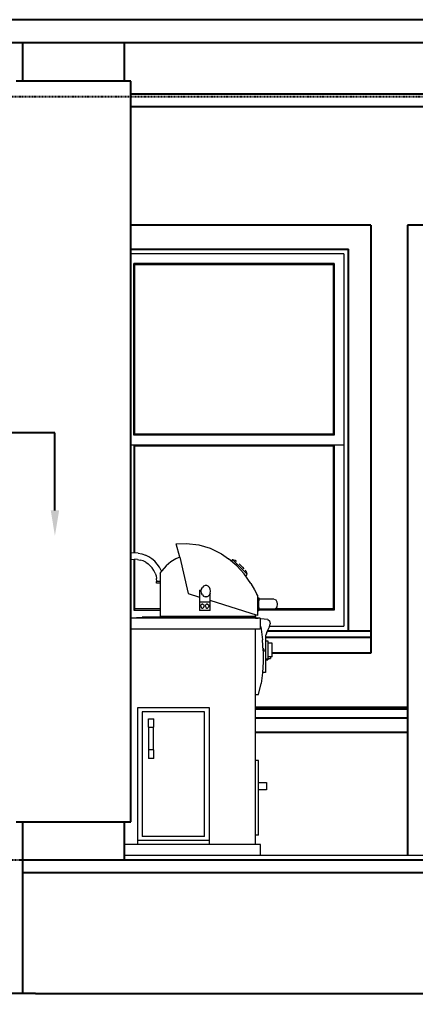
# Model space of a CAD drawing. Header units: inches. Extents: x 0 to 22102, y -19958 to 0.
# Drawn here: x 17661.5 to 17723.7, y -10315.8 to -10162.8 of the extents above; entities that cross this region are included whole.
import ezdxf
from ezdxf import colors
from ezdxf.entities.mleader import LeaderData, LeaderLine
from ezdxf.math import Vec2, Vec3

# ---------------------------------------------------------------- set-up
doc = ezdxf.new("R2010")
doc.units = ezdxf.units.IN
doc.header["$MEASUREMENT"] = 0
doc.linetypes.add('HIDDEN2', pattern=[0.1875, 0.125, -0.0625])
for name, color, linetype in [('2', 2, 'Continuous'), ('4', 4, 'Continuous'), ('6', 6, 'Continuous'), ('DOOR', 1, 'Continuous'), ('KEY', 3, 'Continuous'), ('ROOF', 3, 'Continuous'), ('WINDOW GLASS', 4, 'Continuous')]:
    doc.layers.add(name, color=color, linetype=linetype)
doc.layers.add('windows', color=5, linetype='Continuous', lineweight=9)

msp = doc.modelspace()

# ---------------------------------------------------------------- linework, layer by layer
at = {"layer": '2', "linetype": 'HIDDEN2'}
for p, q in [((17528.03377, -10174.84963), (18462.28774, -10174.84963)), ((17528.03377, -10294.84963), (18462.28774, -10294.84963))]:
    msp.add_line(p, q, dxfattribs=at)
at = {"layer": '4'}
for p, q in [((17679.00405, -10174.4488), (17863.00405, -10174.4488)), ((17679.00405, -10176.4488), (17863.00405, -10176.4488)), ((17716.68555, -10195.09963), (17679.00405, -10195.09963)), ((17716.68555, -10195.09963), (17716.68555, -10262.34963)), ((17722.43555, -10195.09963), (17722.43555, -10294.09963)), ((17799.93555, -10195.09963), (17722.43555, -10195.09963)), ((17679.00405, -10198.84963), (17713.18555, -10198.84963)), ((17713.18555, -10258.84963), (17713.18555, -10198.84963)), ((17700.14837, -10259.84963), (17716.68555, -10259.84963)), ((17700.46437, -10258.84963), (17716.68555, -10258.84963)), ((17716.68555, -10262.34963), (17701.17305, -10262.34963)), ((17698.55419, -10270.84963), (17722.43555, -10270.84963)), ((17722.43555, -10271.18296), (17698.55419, -10271.18296)), ((17698.55419, -10272.5163), (17722.43555, -10272.5163)), ((17722.43555, -10274.84963), (17698.55419, -10274.84963))]:
    msp.add_line(p, q, dxfattribs=at)
at = {"layer": '6'}
for p, q in [((17662.00405, -10172.4488), (17662.00405, -10166.4488)), ((17678.00405, -10172.4488), (17678.00405, -10166.4488)), ((17679.00405, -10172.4488), (17661.00405, -10172.4488)), ((17679.00405, -10288.84963), (17679.00405, -10172.4488)), ((17661.00405, -10288.84963), (17679.00405, -10288.84963)), ((17662.00405, -10315.84963), (17662.00405, -10288.84963)), ((17678.00405, -10294.84963), (17678.00405, -10288.84963)), ((17662.00405, -10294.84963), (18290.00405, -10294.84963)), ((17662.00405, -10296.84963), (18290.00405, -10296.84963)), ((17664.00405, -10315.84963), (17611.84597, -10315.84963)), ((17664.00405, -10315.84963), (18288.00405, -10315.84963))]:
    msp.add_line(p, q, dxfattribs=at)
at = {"layer": 'DOOR', "color": 4, "linetype": 'Continuous', "lineweight": 18, "transparency": 33554687}
for p, q in [((17686.12263, -10245.15333), (17687.72556, -10245.11283)), ((17686.68643, -10247.29093), (17686.12263, -10245.15333)), ((17687.72556, -10245.11283), (17689.65443, -10245.33223)), ((17689.65443, -10245.33223), (17691.46944, -10245.85453)), ((17691.46944, -10245.85453), (17693.22706, -10246.72253)), ((17679.56655, -10246.59963), (17678.97918, -10246.63813)), ((17679.1097, -10247.62957), (17679.00405, -10247.65059)), ((17679.1097, -10247.62957), (17679.56655, -10247.59963)), ((17679.43555, -10247.60822), (17679.43555, -10255.59963)), ((17680.15391, -10246.63813), (17679.56655, -10246.59963)), ((17680.02339, -10247.62957), (17679.56655, -10247.59963)), ((17679.62305, -10255.41213), (17679.62305, -10247.60333)), ((17680.02339, -10247.62957), (17680.47241, -10247.71889)), ((17680.15391, -10246.63813), (17680.73123, -10246.75296)), ((17680.90594, -10247.86605), (17680.47241, -10247.71889)), ((17680.73123, -10246.75296), (17681.28862, -10246.94217)), ((17681.31655, -10248.06854), (17680.90594, -10247.86605)), ((17681.81655, -10247.20252), (17681.28862, -10246.94217)), ((17682.30597, -10247.52954), (17681.81655, -10247.20252)), ((17682.74853, -10247.91765), (17682.30597, -10247.52954)), ((17683.13664, -10248.3602), (17682.74853, -10247.91765)), ((17686.05352, -10247.53763), (17685.2831, -10247.99103)), ((17686.68643, -10247.29093), (17686.05352, -10247.53763)), ((17686.68643, -10247.29093), (17688.00675, -10252.98053)), ((17693.22706, -10246.72253), (17694.31858, -10247.51743)), ((17695.62672, -10248.60453), (17694.31858, -10247.51743)), ((17694.96406, -10247.63823), (17694.7944, -10247.91285)), ((17694.96406, -10247.63823), (17695.37692, -10247.74273)), ((17695.02044, -10247.69513), (17694.96406, -10247.63823)), ((17695.02044, -10247.69513), (17695.18404, -10247.86003)), ((17695.18404, -10247.86003), (17695.439, -10248.11693)), ((17695.37692, -10247.74273), (17695.3987, -10247.74823)), ((17695.43991, -10247.78976), (17695.3987, -10247.74823)), ((17695.43993, -10247.78973), (17695.55957, -10247.91032)), ((17681.31655, -10248.06854), (17681.69721, -10248.32289)), ((17682.04142, -10248.62476), (17681.69721, -10248.32289)), ((17682.04142, -10248.62476), (17682.34328, -10248.96897)), ((17682.59764, -10249.34963), (17682.34328, -10248.96897)), ((17682.80013, -10249.76024), (17682.59764, -10249.34963)), ((17683.46366, -10248.84963), (17683.13664, -10248.3602)), ((17683.724, -10249.37755), (17683.46366, -10248.84963)), ((17683.576, -10249.83383), (17683.86837, -10249.39003)), ((17683.724, -10249.37755), (17683.77589, -10249.53041)), ((17684.51932, -10248.63923), (17683.86837, -10249.39003)), ((17685.2831, -10247.99103), (17684.51932, -10248.63923)), ((17695.76018, -10248.44063), (17695.439, -10248.11693)), ((17695.62672, -10248.60453), (17696.77619, -10249.89243)), ((17695.76018, -10248.44063), (17696.11618, -10248.79953)), ((17695.98078, -10248.33493), (17696.24113, -10248.59723)), ((17696.11618, -10248.79953), (17696.47227, -10249.15833)), ((17696.24113, -10248.59723), (17696.50147, -10248.85963)), ((17696.79344, -10249.48203), (17696.47227, -10249.15833)), ((17696.50147, -10248.85963), (17696.73629, -10249.09633)), ((17696.79344, -10249.48203), (17697.04833, -10249.73893)), ((17696.92268, -10249.28423), (17697.04231, -10249.40483)), ((17697.08354, -10249.44633), (17697.09284, -10249.47203)), ((17697.26838, -10249.96073), (17697.09284, -10249.47203)), ((17682.80013, -10249.76024), (17682.94729, -10250.19376)), ((17682.94729, -10250.19376), (17683.0366, -10250.64279)), ((17683.06655, -10251.09963), (17683.0366, -10250.64279)), ((17683.576, -10249.83383), (17683.576, -10256.60113)), ((17697.82367, -10251.39533), (17696.77619, -10249.89243)), ((17697.04833, -10249.73893), (17697.212, -10249.90393)), ((17697.05951, -10250.29893), (17697.26838, -10249.96073)), ((17697.26838, -10249.96073), (17697.212, -10249.90393)), ((17683.00405, -10251.34963), (17683.00405, -10251.09963)), ((17683.56655, -10251.09963), (17683.02321, -10251.09963)), ((17683.56655, -10251.34963), (17683.02321, -10251.34963)), ((17689.74782, -10252.44363), (17690.07745, -10252.44363)), ((17689.74782, -10252.44363), (17689.74782, -10255.67443)), ((17690.05439, -10252.61113), (17690.09758, -10252.29743)), ((17690.09758, -10252.29743), (17690.22197, -10252.02143)), ((17690.41259, -10251.81663), (17690.22197, -10252.02143)), ((17690.64639, -10251.70773), (17690.41259, -10251.81663)), ((17690.89518, -10251.70773), (17690.64639, -10251.70773)), ((17691.12897, -10251.81663), (17690.89518, -10251.70773)), ((17691.12897, -10251.81663), (17691.31959, -10252.02143)), ((17691.44398, -10252.29743), (17691.31959, -10252.02143)), ((17691.48717, -10252.61113), (17691.44398, -10252.29743)), ((17697.82367, -10251.39533), (17698.41956, -10252.39113)), ((17698.41956, -10252.39113), (17698.7758, -10253.07103)), ((17688.00675, -10252.98053), (17689.74782, -10253.53268)), ((17690.09758, -10252.92493), (17690.05439, -10252.61113)), ((17690.22197, -10253.20093), (17690.09758, -10252.92493)), ((17690.22197, -10253.20093), (17690.41259, -10253.40573)), ((17690.41259, -10253.40573), (17690.64639, -10253.51463)), ((17690.89518, -10253.51463), (17690.64639, -10253.51463)), ((17690.89518, -10253.51463), (17691.12897, -10253.40573)), ((17691.12897, -10253.40573), (17691.31959, -10253.20093)), ((17691.44398, -10252.92493), (17691.31959, -10253.20093)), ((17691.44398, -10252.92493), (17691.48717, -10252.61113)), ((17691.44437, -10255.67443), (17691.44437, -10252.92208)), ((17698.85741, -10256.42163), (17691.44437, -10254.07071)), ((17698.85741, -10253.22693), (17698.7758, -10253.07103)), ((17698.85741, -10253.22693), (17698.85741, -10256.42163)), ((17698.85741, -10253.64233), (17699.0891, -10253.64233)), ((17699.0891, -10253.64233), (17699.0891, -10253.77933)), ((17699.0891, -10253.77933), (17699.08917, -10254.15363)), ((17701.44484, -10253.87113), (17699.0891, -10253.87113)), ((17701.48157, -10253.87113), (17701.73341, -10253.97753)), ((17701.73341, -10253.97753), (17701.9177, -10254.26803)), ((17679.62305, -10255.41213), (17679.43555, -10255.59963)), ((17679.43555, -10255.59963), (17683.576, -10255.59963)), ((17683.576, -10255.41213), (17679.62305, -10255.41213)), ((17689.74782, -10254.26313), (17691.44437, -10254.26313)), ((17689.97717, -10254.96643), (17690.0241, -10254.77873)), ((17689.97717, -10254.96643), (17690.02527, -10255.15353)), ((17690.0241, -10254.77873), (17690.14818, -10254.66233)), ((17690.02527, -10255.15353), (17690.15013, -10255.26873)), ((17690.30201, -10254.66153), (17690.14818, -10254.66233)), ((17690.15013, -10255.26873), (17690.30397, -10255.26793)), ((17690.30201, -10254.66153), (17690.42688, -10254.77663)), ((17690.30397, -10255.26793), (17690.42813, -10255.15143)), ((17690.42688, -10254.77663), (17690.47506, -10254.96383)), ((17690.42813, -10255.15143), (17690.47506, -10254.96383)), ((17690.72283, -10254.96563), (17690.76976, -10254.77793)), ((17690.72283, -10254.96563), (17690.77101, -10255.15273)), ((17690.89385, -10254.66153), (17690.76976, -10254.77793)), ((17690.77101, -10255.15273), (17690.8958, -10255.26793)), ((17691.04776, -10254.66073), (17690.89385, -10254.66153)), ((17690.8958, -10255.26793), (17691.04971, -10255.26713)), ((17691.04776, -10254.66073), (17691.17262, -10254.77583)), ((17691.1738, -10255.15063), (17691.04971, -10255.26713)), ((17691.17262, -10254.77583), (17691.22073, -10254.96303)), ((17691.22073, -10254.96303), (17691.1738, -10255.15063)), ((17699.08917, -10255.17623), (17699.0891, -10255.55053)), ((17701.48157, -10255.45873), (17699.0891, -10255.45873)), ((17699.0891, -10255.68753), (17699.0891, -10255.55053)), ((17699.08917, -10255.17623), (17699.08917, -10254.15363)), ((17701.48157, -10255.45873), (17701.73341, -10255.35233)), ((17701.9177, -10255.06183), (17701.73341, -10255.35233)), ((17701.9177, -10254.26803), (17701.98525, -10254.66493)), ((17701.98525, -10254.66493), (17701.9177, -10255.06183)), ((17699.28986, -10256.84963), (17679.00405, -10256.84963)), ((17679.89045, -10256.79873), (17680.78902, -10256.72223)), ((17698.55419, -10256.79873), (17679.89045, -10256.79873)), ((17679.89045, -10256.84963), (17679.89045, -10256.79873)), ((17698.55419, -10256.72223), (17680.78902, -10256.72223)), ((17681.73133, -10256.72223), (17683.576, -10256.60113)), ((17698.55419, -10256.60113), (17683.576, -10256.60113)), ((17691.44437, -10255.67443), (17689.74782, -10255.67443)), ((17698.55419, -10256.60113), (17698.55356, -10256.32527)), ((17698.55419, -10256.60113), (17698.55419, -10256.84963)), ((17698.55419, -10256.84863), (17698.9918, -10256.84963)), ((17699.0891, -10255.68753), (17698.85741, -10255.68753)), ((17699.33508, -10258.51933), (17699.33508, -10256.84963)), ((17700.51921, -10257.06733), (17699.33508, -10256.93614)), ((17700.51921, -10257.06733), (17700.76012, -10257.25113)), ((17679.00405, -10258.51933), (17699.28986, -10258.51933)), ((17698.55419, -10292.42993), (17698.55419, -10258.51933)), ((17699.33508, -10258.11627), (17699.43854, -10258.56393)), ((17699.43839, -10258.55853), (17699.67523, -10260.27283)), ((17699.43854, -10258.56393), (17699.67538, -10260.27823)), ((17700.35444, -10259.06963), (17700.778, -10258.22193)), ((17700.76012, -10257.25113), (17700.87452, -10257.73633)), ((17700.778, -10258.22193), (17700.87452, -10257.73633)), ((17700.14837, -10259.57793), (17700.16719, -10259.53143)), ((17700.14837, -10259.57793), (17700.14837, -10265.37163)), ((17700.35444, -10259.06963), (17700.16719, -10259.53143)), ((17699.77292, -10261.99253), (17699.67538, -10260.27823)), ((17699.75496, -10261.59573), (17699.84796, -10261.76233)), ((17700.14837, -10260.40223), (17700.49508, -10260.40223)), ((17700.49508, -10260.40223), (17700.49508, -10263.41603)), ((17701.17305, -10260.76003), (17700.49508, -10260.76003)), ((17701.17305, -10262.95053), (17701.17305, -10260.76003)), ((17699.77292, -10262.11703), (17699.95369, -10261.95173)), ((17699.77292, -10261.99253), (17699.77292, -10263.70673)), ((17699.84796, -10261.76233), (17699.91699, -10261.88593)), ((17699.95369, -10261.95173), (17699.91699, -10261.88593)), ((17701.17305, -10262.95053), (17700.49508, -10262.95053)), ((17700.49508, -10263.18613), (17700.9305, -10263.18613)), ((17700.9305, -10262.95053), (17700.9305, -10263.18613)), ((17699.77292, -10263.70673), (17699.67538, -10265.42103)), ((17700.49508, -10263.30833), (17700.14837, -10263.30833)), ((17700.14837, -10263.41603), (17700.49508, -10263.41603)), ((17699.67538, -10265.42103), (17699.43854, -10267.13533)), ((17700.14837, -10265.37163), (17699.67819, -10265.37163)), ((17699.04232, -10268.84963), (17699.43854, -10267.13533)), ((17698.55419, -10268.84963), (17699.04232, -10268.84963)), ((17691.33099, -10270.96543), (17680.00813, -10270.96543)), ((17680.00813, -10270.96543), (17680.00813, -10292.42993)), ((17690.56494, -10271.57743), (17680.7663, -10271.57743)), ((17680.7663, -10271.57743), (17680.77418, -10291.16263)), ((17690.57283, -10291.16263), (17690.56494, -10271.57743)), ((17691.33099, -10292.42993), (17691.33099, -10270.96543)), ((17681.73952, -10273.96943), (17681.73928, -10272.65093)), ((17681.73928, -10272.65093), (17682.61629, -10272.65093)), ((17681.73952, -10273.96943), (17682.61629, -10273.96943)), ((17681.79863, -10277.56973), (17681.79863, -10273.96943)), ((17682.55718, -10277.56973), (17682.55718, -10273.96943)), ((17682.61629, -10273.96943), (17682.61629, -10272.65093)), ((17681.73952, -10277.56973), (17681.73928, -10278.88833)), ((17682.61629, -10277.56973), (17681.73952, -10277.56973)), ((17682.61629, -10278.88833), (17682.61629, -10277.56973)), ((17682.61629, -10278.88833), (17681.73928, -10278.88833)), ((17699.02639, -10279.19953), (17698.55419, -10279.19953)), ((17699.02639, -10290.97563), (17699.02639, -10279.19953)), ((17699.02639, -10282.69093), (17700.3001, -10282.69093)), ((17700.3001, -10282.69093), (17700.3001, -10283.81413)), ((17700.3001, -10283.81413), (17699.02639, -10283.81413)), ((17691.33099, -10291.77463), (17680.00813, -10291.77463)), ((17690.57283, -10291.16263), (17680.77418, -10291.16263)), ((17699.02639, -10290.97563), (17698.55419, -10290.97563)), ((17699.33508, -10292.42993), (17678.00405, -10292.42993)), ((17699.33508, -10294.09963), (17699.33508, -10292.42993)), ((17678.00405, -10294.09963), (17864.00405, -10294.09963))]:
    msp.add_line(p, q, dxfattribs=at)
at = {"layer": 'ROOF', "transparency": 33554687}
msp.add_line((18415.84597, -10166.4488), (17587.84597, -10166.4488), dxfattribs=at)
at = {"layer": 'WINDOW GLASS', "linetype": 'ByBlock'}
msp.add_line((17584.84597, -10162.75782), (18418.84597, -10162.75782), dxfattribs=at)
at = {"layer": 'windows'}
for p, q in [((17712.43555, -10199.59963), (17679.00405, -10199.59963)), ((17712.43555, -10199.59963), (17712.43555, -10258.09963)), ((17679.43555, -10228.09963), (17679.43555, -10201.09963)), ((17679.62305, -10201.28713), (17679.43555, -10201.09963)), ((17710.93555, -10201.09963), (17679.43555, -10201.09963)), ((17679.62305, -10227.91213), (17679.62305, -10201.28713)), ((17679.62305, -10201.28713), (17710.74805, -10201.28713)), ((17710.93555, -10201.09963), (17710.74805, -10201.28713)), ((17710.74805, -10201.28713), (17710.74805, -10227.91213)), ((17710.93555, -10201.09963), (17710.93555, -10228.09963)), ((17679.62305, -10227.91213), (17679.43555, -10228.09963)), ((17710.74805, -10227.91213), (17679.62305, -10227.91213)), ((17710.93555, -10228.09963), (17710.74805, -10227.91213)), ((17710.93555, -10228.09963), (17679.43555, -10228.09963)), ((17679.00405, -10229.59963), (17712.43555, -10229.59963)), ((17679.43555, -10229.59963), (17679.43555, -10246.60822)), ((17679.43555, -10229.59963), (17679.62305, -10229.78713)), ((17679.62305, -10246.60333), (17679.62305, -10229.78713)), ((17679.62305, -10229.78713), (17710.74805, -10229.78713)), ((17710.74805, -10229.78713), (17710.93555, -10229.59963)), ((17710.74805, -10229.78713), (17710.74805, -10255.41213)), ((17710.93555, -10229.59963), (17710.93555, -10255.59963)), ((17710.93555, -10255.59963), (17699.0891, -10255.59963)), ((17710.74805, -10255.41213), (17701.59187, -10255.41213)), ((17710.93555, -10255.59963), (17710.74805, -10255.41213)), ((17700.80231, -10258.09963), (17712.43555, -10258.09963))]:
    msp.add_line(p, q, dxfattribs=at)

# ---------------------------------------------------------------- leaders
at = {"layer": 'KEY'}
ml = msp.add_multileader_mtext('Standard', dxfattribs=at)
ml.set_content('{\\Ftxt|c129;10}', color=256)
ml.set_leader_properties()
ml.build(insert=Vec2(0, 0))
ml.multileader.update_dxf_attribs({"has_text_frame": 1, "text_left_attachment_type": 2, "text_right_attachment_type": 2, "dogleg_length": 12})
ctx = ml.context
ctx.base_point, ctx.char_height, ctx.plane_origin = Vec3(17641.7344, -10227.70391), 8, Vec3(17667.06774, -10239.9233)
ctx.left_attachment, ctx.right_attachment, ctx.text_align_type = 2, 2, 2
notes = []
notes.append((ctx, [(0, (1, 1, 0), (17667.06774, -10227.70391), (-1, 0), 12, [(0, [(17667.06774, -10243.9233)], 0, [])])]))
ctx.mtext.insert, ctx.mtext.alignment, ctx.mtext.flow_direction = Vec3(17653.06774, -10223.70391), 3, 5
for ctx, leaders in notes:
    for number, flags, end, landing, length, lines in leaders:
        leader = LeaderData()
        leader.index, (leader.has_last_leader_line, leader.has_dogleg_vector, leader.attachment_direction) = number, flags
        leader.last_leader_point, leader.dogleg_vector, leader.dogleg_length = Vec3(end), Vec3(landing), length
        for number, points, colour, breaks in lines:
            line = LeaderLine()
            line.index, line.vertices, line.color, line.breaks = number, Vec3.list(points), colors.encode_raw_color(colour), breaks
            leader.lines.append(line)
        ctx.leaders.append(leader)

doc.saveas('drawing.dxf')
